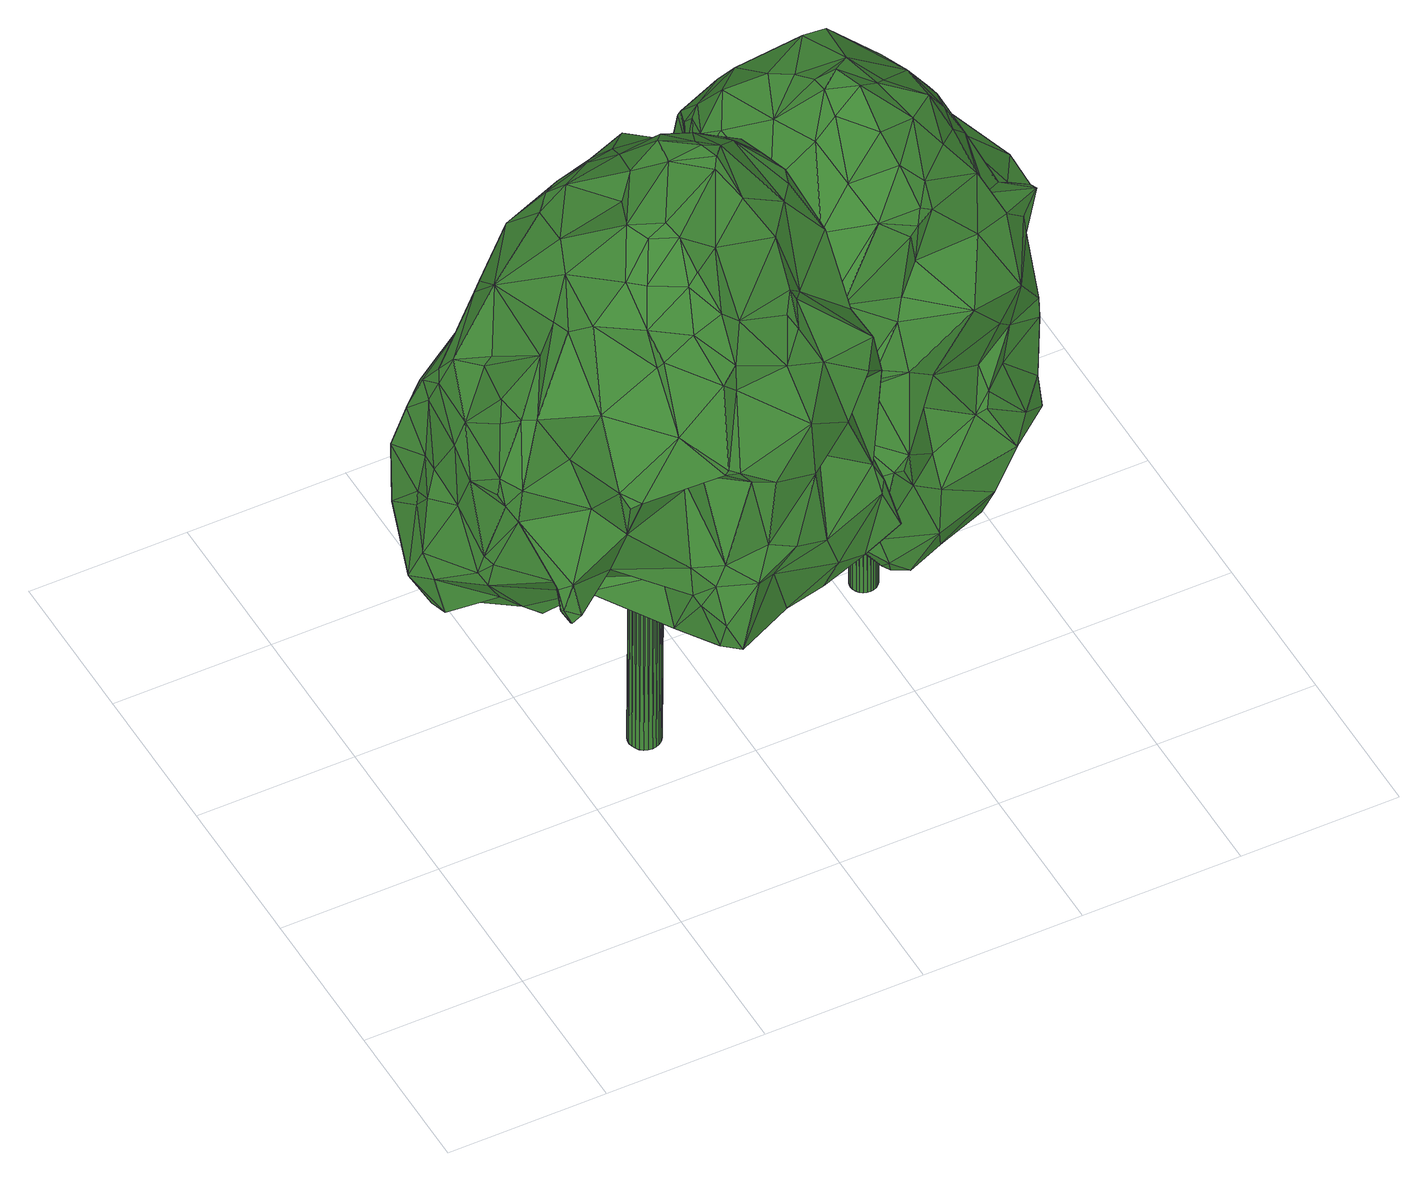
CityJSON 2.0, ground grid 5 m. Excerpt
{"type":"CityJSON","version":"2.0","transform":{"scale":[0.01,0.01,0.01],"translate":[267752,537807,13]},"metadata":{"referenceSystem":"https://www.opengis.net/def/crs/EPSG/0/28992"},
"CityObjects":{
"tree1":{"type":"SolitaryVegetationObject","attributes":{"gtid":57,"crown_width_m":12.38,"crown_median_z":26.89,"crown_r50_m":0.39,"crown_porosity":0.896,"trunk_H_m":13.32,"trunk_DBH_m":0.976,"trunk_radius_m":0.488,"trunk_base_height_m":13.57,"original_gtid":"57"},"geometry":[{"type":"Solid","lod":"3","boundaries":[[[[0,1,2]],[[3,4,5]],[[6,7,8]],[[9,10,11]],[[12,13,14]],[[15,11,16]],[[17,18,19]],[[20,21,22]],[[23,24,25]],[[26,27,28]],[[29,30,31]],[[32,33,34]],[[35,36,37]],[[38,39,40]],[[41,42,43]],[[44,45,46]],[[47,48,49]],[[50,51,52]],[[53,26,54]],[[9,55,41]],[[56,25,57]],[[24,57,25]],[[39,58,59]],[[31,60,61]],[[6,8,62]],[[63,64,65]],[[66,67,68]],[[69,70,71]],[[72,73,74]],[[6,75,7]],[[41,43,76]],[[77,78,79]],[[80,77,79]],[[81,82,83]],[[81,83,84]],[[6,85,86]],[[87,8,88]],[[83,10,84]],[[5,89,31]],[[54,43,90]],[[42,90,43]],[[91,92,93]],[[94,95,96]],[[53,97,98]],[[99,51,50]],[[76,84,9]],[[100,101,102]],[[100,102,103]],[[74,73,32]],[[5,104,89]],[[62,85,6]],[[100,105,106]],[[100,103,105]],[[107,108,109]],[[25,110,111]],[[112,113,114]],[[115,68,67]],[[33,32,73]],[[116,117,118]],[[69,119,120]],[[121,122,112]],[[123,124,125]],[[35,126,127]],[[35,127,36]],[[128,129,74]],[[130,126,35]],[[131,132,93]],[[13,118,71]],[[106,133,100]],[[84,76,28]],[[134,117,135]],[[3,30,136]],[[108,137,109]],[[115,67,138]],[[139,140,141]],[[136,4,3]],[[142,143,144]],[[142,145,143]],[[90,42,146]],[[147,148,86]],[[99,40,51]],[[76,9,41]],[[131,93,92]],[[149,150,151]],[[152,153,154]],[[155,154,153]],[[156,157,158]],[[80,91,109]],[[159,119,160]],[[91,80,161]],[[152,162,153]],[[163,164,165]],[[163,165,166]],[[116,118,13]],[[79,161,80]],[[159,46,119]],[[167,168,169]],[[34,98,32]],[[97,32,98]],[[104,127,126]],[[39,170,171]],[[85,62,86]],[[172,60,173]],[[10,16,11]],[[9,84,10]],[[99,50,83]],[[174,109,137]],[[93,132,91]],[[109,91,132]],[[110,22,175]],[[132,170,107]],[[107,170,38]],[[65,176,177]],[[9,37,36]],[[178,114,101]],[[102,101,114]],[[112,179,113]],[[15,180,11]],[[181,182,149]],[[183,27,78]],[[11,37,9]],[[30,95,94]],[[52,15,50]],[[52,51,2]],[[110,168,184]],[[169,168,110]],[[185,186,44]],[[185,44,159]],[[99,187,188]],[[189,184,168]],[[38,170,39]],[[31,89,60]],[[50,15,16]],[[50,16,83]],[[10,83,16]],[[40,39,190]],[[191,192,193]],[[194,126,130]],[[194,195,8]],[[8,195,62]],[[194,130,195]],[[196,197,198]],[[14,199,88]],[[94,42,136]],[[200,201,202]],[[203,201,200]],[[136,30,94]],[[31,30,5]],[[3,5,30]],[[83,82,99]],[[59,204,113]],[[13,172,199]],[[205,206,207]],[[208,103,209]],[[102,114,204]],[[152,140,138]],[[210,191,211]],[[58,92,212]],[[165,212,92]],[[213,214,122]],[[77,183,78]],[[141,154,155]],[[215,190,59]],[[216,124,66]],[[12,117,116]],[[175,48,111]],[[217,48,175]],[[55,4,136]],[[54,26,76]],[[28,76,26]],[[218,72,219]],[[220,219,72]],[[111,110,175]],[[202,201,221]],[[222,183,77]],[[223,224,134]],[[215,2,190]],[[20,221,225]],[[122,121,226]],[[132,107,109]],[[70,69,120]],[[78,192,79]],[[74,32,128]],[[227,24,157]],[[228,157,24]],[[19,210,229]],[[2,215,0]],[[169,206,167]],[[169,227,206]],[[112,122,179]],[[174,137,222]],[[28,183,222]],[[33,73,115]],[[210,79,191]],[[161,79,210]],[[90,146,128]],[[80,174,77]],[[80,109,174]],[[187,82,222]],[[97,90,32]],[[58,39,171]],[[211,230,34]],[[53,193,231]],[[53,231,26]],[[174,222,77]],[[12,148,232]],[[138,124,152]],[[138,67,124]],[[25,111,23]],[[203,189,201]],[[233,176,65]],[[234,235,236]],[[110,25,56]],[[169,110,56]],[[187,222,137]],[[108,187,137]],[[78,231,193]],[[47,111,48]],[[47,23,111]],[[202,20,200]],[[47,125,23]],[[225,237,149]],[[6,148,75]],[[185,159,160]],[[96,46,45]],[[99,188,40]],[[38,40,188]],[[146,94,238]],[[12,135,117]],[[12,232,135]],[[227,57,24]],[[67,66,124]],[[139,17,140]],[[62,195,239]],[[186,185,160]],[[156,207,157]],[[92,240,166]],[[20,22,184]],[[202,221,20]],[[149,237,201]],[[237,221,201]],[[241,242,134]],[[243,155,225]],[[18,210,19]],[[198,205,244]],[[8,7,14]],[[75,14,7]],[[12,14,75]],[[28,27,183]],[[13,12,116]],[[187,99,82]],[[26,231,27]],[[78,27,231]],[[40,2,51]],[[15,52,180]],[[201,168,149]],[[189,168,201]],[[187,108,188]],[[107,188,108]],[[132,131,171]],[[170,132,171]],[[157,207,227]],[[206,227,207]],[[130,239,195]],[[71,172,13]],[[140,17,229]],[[172,173,199]],[[71,70,172]],[[86,62,239]],[[221,237,225]],[[155,166,141]],[[146,238,128]],[[166,243,163]],[[144,205,207]],[[245,246,55]],[[161,240,91]],[[92,91,240]],[[214,180,1]],[[11,180,214]],[[197,143,145]],[[103,102,209]],[[217,49,48]],[[154,140,152]],[[240,161,18]],[[177,63,65]],[[52,1,180]],[[52,2,1]],[[247,226,133]],[[181,208,182]],[[21,225,155]],[[20,225,21]],[[114,113,204]],[[248,168,167]],[[249,64,63]],[[112,114,121]],[[143,205,144]],[[250,117,242]],[[90,97,54]],[[104,251,127]],[[5,251,104]],[[18,139,240]],[[162,155,153]],[[45,44,186]],[[250,242,69]],[[198,69,242]],[[210,211,229]],[[252,65,64]],[[252,64,249]],[[6,86,148]],[[59,190,39]],[[247,253,226]],[[198,241,254]],[[141,166,240]],[[4,55,246]],[[145,219,220]],[[218,219,145]],[[234,106,255]],[[193,192,78]],[[79,192,191]],[[107,38,188]],[[155,243,166]],[[207,156,144]],[[140,229,138]],[[72,68,73]],[[218,68,72]],[[177,150,168]],[[149,168,150]],[[96,238,94]],[[186,160,119]],[[253,239,35]],[[179,1,0]],[[45,186,197]],[[45,197,220]],[[255,105,176]],[[198,249,205]],[[254,249,198]],[[126,194,256]],[[106,105,255]],[[134,254,241]],[[169,57,227]],[[56,57,169]],[[228,24,23]],[[29,95,30]],[[148,147,232]],[[119,69,198]],[[5,246,251]],[[4,246,5]],[[63,167,257]],[[63,248,167]],[[258,173,60]],[[18,161,210]],[[225,149,182]],[[114,133,121]],[[128,238,220]],[[32,90,128]],[[34,230,98]],[[129,220,74]],[[157,228,158]],[[250,118,117]],[[71,118,250]],[[234,255,259]],[[13,199,14]],[[59,164,204]],[[151,181,149]],[[158,142,156]],[[218,142,158]],[[147,223,232]],[[124,216,125]],[[228,125,216]],[[228,216,158]],[[36,251,9]],[[251,245,9]],[[36,127,251]],[[20,184,200]],[[55,42,41]],[[55,136,42]],[[117,134,242]],[[216,66,158]],[[53,230,193]],[[54,76,43]],[[142,144,156]],[[47,260,125]],[[123,125,260]],[[176,259,255]],[[233,259,176]],[[164,59,58]],[[100,133,178]],[[191,193,230]],[[258,60,89]],[[34,33,261]],[[70,120,61]],[[177,168,248]],[[63,177,248]],[[196,198,244]],[[46,159,44]],[[222,82,28]],[[81,28,82]],[[262,233,224]],[[220,238,45]],[[45,238,96]],[[240,139,141]],[[215,59,113]],[[125,228,23]],[[40,190,2]],[[197,119,198]],[[186,119,197]],[[258,87,173]],[[102,263,209]],[[203,184,189]],[[200,184,203]],[[167,264,257]],[[129,128,220]],[[96,119,46]],[[96,120,119]],[[197,145,220]],[[145,142,218]],[[179,122,1]],[[214,265,11]],[[178,101,100]],[[0,215,179]],[[198,242,241]],[[31,95,29]],[[254,134,224]],[[249,254,224]],[[65,224,233]],[[89,104,256]],[[98,230,53]],[[81,84,28]],[[177,176,105]],[[177,105,103]],[[113,179,215]],[[126,256,104]],[[61,95,31]],[[61,96,95]],[[61,120,96]],[[9,245,55]],[[214,1,122]],[[226,253,35]],[[122,226,213]],[[178,133,114]],[[121,133,226]],[[172,70,60]],[[191,230,211]],[[151,103,181]],[[259,235,234]],[[233,235,259]],[[233,262,235]],[[220,72,74]],[[181,103,208]],[[147,224,223]],[[163,263,164]],[[204,164,263]],[[182,163,243]],[[182,243,225]],[[182,263,163]],[[54,97,53]],[[123,152,124]],[[66,68,218]],[[251,246,245]],[[165,92,166]],[[171,131,58]],[[204,263,102]],[[21,260,49]],[[155,260,21]],[[154,141,140]],[[49,22,21]],[[263,182,208]],[[258,89,256]],[[110,184,22]],[[206,264,167]],[[18,17,139]],[[143,197,244]],[[143,244,205]],[[196,244,197]],[[234,236,253]],[[239,253,236]],[[106,234,247]],[[86,235,262]],[[262,224,147]],[[34,261,211]],[[71,250,69]],[[14,88,8]],[[61,60,70]],[[134,135,223]],[[223,135,232]],[[94,146,42]],[[148,12,75]],[[147,86,262]],[[213,265,214]],[[103,150,177]],[[151,150,103]],[[123,260,152]],[[208,209,263]],[[205,249,264]],[[205,264,206]],[[92,58,131]],[[257,264,249]],[[257,249,63]],[[218,158,66]],[[224,65,252]],[[115,261,33]],[[115,73,68]],[[37,11,265]],[[37,265,35]],[[138,261,115]],[[49,260,47]],[[86,236,235]],[[253,247,234]],[[226,35,265]],[[226,265,213]],[[133,106,247]],[[224,252,249]],[[152,260,162]],[[162,260,155]],[[58,212,164]],[[165,164,212]],[[19,229,17]],[[138,229,261]],[[211,261,229]],[[239,236,86]],[[194,8,87]],[[175,22,217]],[[49,217,22]],[[87,88,173]],[[239,266,35]],[[35,266,130]],[[239,130,266]],[[199,173,88]],[[194,87,256]],[[258,256,87]],[[267,268,269]],[[267,269,270]],[[270,269,271]],[[270,271,272]],[[269,268,273]],[[269,273,271]],[[271,273,274]],[[271,274,272]],[[273,268,275]],[[273,275,274]],[[274,275,276]],[[274,276,272]],[[275,268,277]],[[275,277,276]],[[276,277,278]],[[276,278,272]],[[277,268,279]],[[277,279,278]],[[278,279,280]],[[278,280,272]],[[279,268,281]],[[279,281,280]],[[280,281,282]],[[280,282,272]],[[281,268,283]],[[281,283,282]],[[282,283,284]],[[282,284,272]],[[283,268,285]],[[283,285,284]],[[284,285,286]],[[284,286,272]],[[285,268,287]],[[285,287,286]],[[286,287,288]],[[286,288,272]],[[287,268,289]],[[287,289,288]],[[288,289,290]],[[288,290,272]],[[289,268,291]],[[289,291,290]],[[290,291,292]],[[290,292,272]],[[291,268,293]],[[291,293,292]],[[292,293,294]],[[292,294,272]],[[293,268,295]],[[293,295,294]],[[294,295,296]],[[294,296,272]],[[295,268,297]],[[295,297,296]],[[296,297,298]],[[296,298,272]],[[297,268,299]],[[297,299,298]],[[298,299,300]],[[298,300,272]],[[299,268,301]],[[299,301,300]],[[300,301,302]],[[300,302,272]],[[301,268,303]],[[301,303,302]],[[302,303,304]],[[302,304,272]],[[303,268,305]],[[303,305,304]],[[304,305,306]],[[304,306,272]],[[305,268,307]],[[305,307,306]],[[306,307,308]],[[306,308,272]],[[307,268,309]],[[307,309,308]],[[308,309,310]],[[308,310,272]],[[309,268,311]],[[309,311,310]],[[310,311,312]],[[310,312,272]],[[311,268,313]],[[311,313,312]],[[312,313,314]],[[312,314,272]],[[313,268,315]],[[313,315,314]],[[314,315,316]],[[314,316,272]],[[315,268,267]],[[315,267,316]],[[316,267,270]],[[316,270,272]]]]}]},
"tree2":{"type":"SolitaryVegetationObject","attributes":{"gtid":78,"crown_width_m":11.03,"crown_median_z":25.55,"crown_r50_m":0.396,"crown_porosity":0.897,"trunk_H_m":12.49,"trunk_DBH_m":0.821,"trunk_radius_m":0.411,"trunk_base_height_m":13.06,"original_gtid":"78"},"geometry":[{"type":"Solid","lod":"3","boundaries":[[[[317,318,319]],[[320,321,322]],[[323,324,325]],[[326,327,328]],[[327,329,328]],[[330,331,332]],[[333,334,335]],[[336,337,338]],[[339,340,341]],[[342,343,322]],[[344,345,346]],[[347,348,349]],[[347,349,350]],[[351,352,353]],[[354,355,356]],[[357,358,359]],[[360,361,362]],[[363,364,365]],[[363,365,366]],[[367,368,369]],[[370,371,324]],[[355,354,372]],[[373,374,375]],[[376,374,373]],[[377,378,379]],[[372,380,381]],[[381,371,370]],[[343,342,382]],[[334,383,331]],[[372,344,380]],[[384,385,386]],[[387,388,389]],[[334,330,335]],[[390,391,338]],[[392,393,394]],[[395,396,397]],[[398,399,382]],[[400,401,402]],[[341,340,403]],[[322,404,405]],[[380,406,381]],[[372,345,344]],[[382,342,407]],[[408,360,409]],[[408,409,410]],[[411,412,407]],[[341,323,339]],[[413,414,415]],[[341,403,416]],[[417,337,418]],[[339,419,340]],[[420,416,403]],[[356,421,416]],[[341,416,421]],[[406,422,423]],[[356,416,424]],[[356,424,425]],[[426,427,388]],[[428,318,408]],[[429,377,430]],[[431,432,433]],[[434,349,348]],[[396,423,435]],[[406,423,396]],[[436,355,370]],[[425,437,354]],[[323,341,438]],[[421,438,341]],[[424,439,411]],[[416,439,424]],[[440,441,358]],[[393,441,440]],[[436,370,324]],[[442,443,444]],[[322,405,342]],[[428,410,445]],[[386,385,446]],[[380,344,447]],[[360,362,448]],[[381,370,372]],[[388,449,390]],[[397,450,395]],[[368,364,363]],[[451,452,422]],[[370,355,372]],[[453,454,455]],[[456,457,458]],[[356,355,436]],[[378,459,460]],[[319,445,461]],[[462,352,351]],[[405,404,345]],[[463,329,327]],[[464,431,465]],[[321,404,322]],[[321,462,404]],[[466,367,369]],[[467,466,369]],[[404,462,351]],[[447,344,346]],[[416,420,468]],[[351,346,404]],[[345,404,346]],[[469,470,449]],[[416,468,439]],[[439,468,471]],[[472,473,474]],[[475,476,451]],[[338,427,426]],[[352,462,477]],[[478,328,479]],[[446,390,480]],[[481,482,483]],[[484,368,485]],[[485,486,484]],[[487,488,489]],[[490,434,419]],[[461,478,319]],[[491,492,493]],[[494,495,414]],[[415,414,495]],[[415,495,494]],[[323,325,395]],[[469,449,387]],[[418,496,398]],[[461,445,410]],[[490,497,498]],[[473,499,375]],[[358,500,501]],[[478,502,317]],[[427,338,337]],[[497,450,397]],[[399,335,453]],[[503,470,484]],[[449,470,503]],[[504,505,506]],[[390,426,388]],[[338,426,390]],[[362,361,432]],[[343,453,455]],[[322,455,320]],[[343,455,322]],[[371,325,324]],[[388,387,449]],[[323,450,339]],[[395,450,323]],[[449,480,390]],[[507,377,379]],[[478,326,328]],[[508,509,350]],[[490,498,508]],[[510,511,498]],[[508,512,359]],[[513,456,514]],[[478,479,502]],[[515,516,517]],[[448,464,518]],[[411,519,424]],[[520,429,521]],[[479,329,522]],[[502,479,522]],[[317,319,478]],[[523,524,491]],[[459,525,460]],[[483,361,481]],[[434,350,349]],[[499,473,526]],[[502,394,317]],[[487,401,527]],[[400,527,401]],[[528,401,487]],[[428,408,410]],[[515,517,529]],[[373,375,499]],[[393,530,525]],[[318,531,408]],[[448,409,360]],[[360,408,532]],[[510,498,533]],[[319,318,445]],[[428,445,318]],[[532,408,531]],[[534,532,531]],[[483,433,432]],[[351,353,346]],[[407,523,382]],[[412,411,471]],[[439,471,411]],[[535,536,474]],[[346,353,447]],[[447,353,352]],[[537,413,415]],[[537,415,516]],[[518,538,539]],[[540,538,430]],[[541,542,422]],[[447,529,380]],[[419,339,450]],[[419,450,497]],[[483,432,361]],[[331,383,332]],[[513,481,456]],[[442,444,543]],[[359,358,544]],[[359,544,508]],[[526,473,332]],[[545,427,337]],[[501,534,531]],[[493,546,365]],[[547,491,524]],[[485,548,549]],[[380,529,406]],[[510,533,396]],[[407,412,524]],[[550,551,552]],[[550,553,551]],[[451,406,529]],[[451,422,406]],[[447,554,515]],[[330,334,331]],[[417,555,545]],[[469,545,555]],[[529,447,515]],[[347,556,557]],[[475,415,558]],[[517,415,475]],[[559,483,558]],[[493,492,546]],[[476,481,513]],[[440,394,393]],[[340,550,403]],[[419,550,340]],[[403,550,420]],[[560,561,461]],[[504,549,505]],[[474,330,472]],[[507,430,377]],[[368,363,369]],[[366,369,363]],[[456,481,361]],[[320,477,321]],[[462,321,477]],[[535,375,454]],[[379,460,392]],[[379,378,460]],[[549,384,562]],[[549,562,503]],[[563,389,427]],[[503,386,449]],[[522,463,507]],[[503,486,549]],[[431,505,548]],[[549,548,505]],[[522,329,463]],[[327,326,540]],[[547,492,491]],[[425,354,356]],[[393,525,564]],[[393,564,544]],[[517,516,415]],[[544,509,508]],[[333,336,338]],[[527,391,446]],[[405,437,425]],[[345,437,405]],[[508,350,490]],[[407,524,523]],[[514,541,513]],[[419,497,490]],[[547,524,565]],[[431,464,432]],[[369,521,429]],[[448,362,432]],[[559,433,483]],[[499,526,566]],[[493,365,567]],[[427,545,563]],[[557,568,347]],[[348,347,568]],[[527,385,384]],[[527,384,487]],[[372,437,345]],[[503,484,486]],[[354,437,372]],[[558,494,559]],[[356,438,421]],[[569,540,560]],[[569,560,570]],[[566,571,494]],[[402,383,338]],[[382,523,398]],[[436,438,356]],[[324,438,436]],[[512,442,543]],[[460,530,392]],[[525,530,460]],[[390,446,391]],[[386,562,384]],[[388,427,389]],[[572,430,573]],[[563,387,389]],[[563,469,387]],[[366,546,492]],[[473,375,535]],[[391,400,402]],[[391,402,338]],[[360,457,361]],[[501,500,534]],[[563,545,469]],[[410,409,461]],[[552,551,547]],[[473,535,474]],[[317,501,531]],[[317,394,501]],[[414,566,494]],[[454,536,535]],[[418,337,336]],[[318,317,531]],[[527,400,391]],[[454,453,536]],[[397,533,497]],[[564,509,544]],[[386,503,562]],[[443,514,456]],[[452,513,541]],[[476,482,481]],[[475,482,476]],[[392,530,393]],[[527,446,385]],[[540,326,561]],[[338,383,334]],[[574,575,491]],[[576,558,483]],[[485,549,486]],[[556,577,521]],[[490,350,434]],[[502,522,507]],[[508,511,512]],[[512,435,442]],[[578,579,580]],[[359,512,543]],[[327,540,430]],[[343,399,453]],[[382,399,343]],[[526,528,489]],[[401,528,526]],[[502,392,394]],[[560,540,561]],[[573,430,538]],[[518,539,570]],[[556,366,557]],[[348,551,553]],[[492,568,557]],[[569,581,540]],[[570,581,569]],[[520,377,429]],[[336,582,418]],[[487,489,528]],[[515,554,516]],[[583,494,571]],[[559,494,583]],[[584,342,405]],[[423,542,435]],[[476,452,451]],[[584,407,342]],[[585,547,565]],[[420,585,565]],[[422,542,423]],[[407,519,411]],[[584,519,407]],[[474,335,330]],[[499,414,373]],[[576,483,482]],[[576,482,558]],[[332,383,401]],[[333,338,334]],[[352,554,447]],[[413,554,477]],[[352,477,554]],[[399,398,335]],[[401,383,402]],[[523,575,398]],[[584,405,519]],[[586,551,568]],[[397,396,533]],[[547,551,586]],[[587,588,466]],[[520,521,577]],[[578,347,350]],[[502,507,392]],[[456,458,443]],[[440,501,394]],[[358,501,440]],[[413,516,554]],[[570,461,409]],[[570,409,448]],[[323,438,324]],[[358,534,500]],[[475,451,517]],[[529,517,451]],[[429,589,467]],[[327,430,507]],[[463,327,507]],[[471,565,412]],[[548,367,588]],[[367,466,588]],[[386,480,449]],[[446,480,386]],[[548,485,367]],[[467,589,587]],[[448,518,570]],[[348,568,551]],[[492,547,586]],[[472,332,473]],[[488,526,489]],[[377,520,378]],[[458,358,357]],[[458,357,443]],[[347,580,556]],[[578,580,347]],[[392,507,379]],[[571,566,526]],[[488,506,583]],[[583,526,488]],[[583,571,526]],[[488,590,506]],[[357,444,443]],[[537,516,413]],[[435,510,396]],[[511,510,435]],[[511,435,512]],[[367,485,368]],[[470,591,484]],[[545,337,417]],[[376,477,374]],[[556,521,369]],[[431,588,465]],[[587,466,467]],[[534,458,532]],[[532,458,457]],[[417,364,555]],[[418,567,364]],[[418,364,417]],[[546,366,365]],[[359,543,444]],[[520,577,579]],[[520,579,378]],[[555,364,368]],[[357,359,444]],[[534,358,458]],[[572,573,589]],[[582,496,418]],[[335,496,582]],[[506,590,549]],[[504,506,549]],[[549,590,384]],[[401,526,332]],[[488,487,590]],[[384,590,487]],[[573,465,587]],[[588,587,465]],[[572,589,430]],[[429,430,589]],[[429,467,369]],[[470,469,591]],[[369,366,556]],[[484,591,368]],[[555,591,469]],[[398,575,418]],[[574,418,575]],[[574,491,567]],[[574,567,418]],[[570,539,581]],[[360,532,457]],[[361,457,456]],[[368,591,555]],[[557,366,492]],[[592,474,536]],[[592,536,453]],[[348,553,434]],[[413,376,414]],[[395,593,396]],[[455,454,594]],[[396,593,406]],[[325,593,395]],[[594,595,320]],[[320,595,374]],[[336,333,582]],[[335,582,333]],[[544,358,441]],[[544,441,393]],[[414,376,373]],[[330,332,472]],[[406,593,381]],[[371,381,593]],[[371,593,325]],[[581,538,540]],[[558,482,475]],[[513,452,476]],[[567,491,493]],[[508,498,511]],[[335,398,496]],[[589,573,587]],[[376,413,477]],[[499,566,414]],[[514,443,442]],[[448,432,464]],[[533,498,497]],[[560,461,570]],[[491,575,523]],[[558,415,494]],[[425,519,405]],[[425,424,519]],[[524,412,565]],[[364,567,365]],[[471,468,565]],[[468,420,565]],[[541,514,442]],[[477,320,374]],[[581,539,538]],[[329,479,328]],[[588,431,548]],[[464,465,596]],[[464,596,518]],[[465,573,596]],[[538,518,596]],[[538,596,573]],[[561,478,461]],[[478,561,326]],[[452,541,422]],[[350,509,597]],[[586,568,492]],[[435,542,442]],[[541,442,542]],[[579,578,597]],[[577,556,580]],[[577,580,579]],[[350,597,578]],[[559,505,433]],[[583,505,559]],[[506,505,583]],[[433,505,431]],[[579,459,378]],[[579,597,459]],[[564,597,509]],[[525,597,564]],[[459,597,525]],[[335,474,592]],[[335,592,453]],[[419,434,553]],[[419,553,550]],[[375,595,594]],[[375,374,595]],[[455,594,320]],[[454,375,594]],[[547,585,552]],[[420,550,585]],[[550,552,585]],[[598,599,600]],[[598,600,601]],[[601,600,602]],[[601,602,603]],[[600,599,604]],[[600,604,602]],[[602,604,605]],[[602,605,603]],[[604,599,606]],[[604,606,605]],[[605,606,607]],[[605,607,603]],[[606,599,608]],[[606,608,607]],[[607,608,609]],[[607,609,603]],[[608,599,610]],[[608,610,609]],[[609,610,611]],[[609,611,603]],[[610,599,612]],[[610,612,611]],[[611,612,613]],[[611,613,603]],[[612,599,614]],[[612,614,613]],[[613,614,615]],[[613,615,603]],[[614,599,616]],[[614,616,615]],[[615,616,617]],[[615,617,603]],[[616,599,618]],[[616,618,617]],[[617,618,619]],[[617,619,603]],[[618,599,620]],[[618,620,619]],[[619,620,621]],[[619,621,603]],[[620,599,622]],[[620,622,621]],[[621,622,623]],[[621,623,603]],[[622,599,624]],[[622,624,623]],[[623,624,625]],[[623,625,603]],[[624,599,626]],[[624,626,625]],[[625,626,627]],[[625,627,603]],[[626,599,628]],[[626,628,627]],[[627,628,629]],[[627,629,603]],[[628,599,630]],[[628,630,629]],[[629,630,631]],[[629,631,603]],[[630,599,632]],[[630,632,631]],[[631,632,633]],[[631,633,603]],[[632,599,634]],[[632,634,633]],[[633,634,635]],[[633,635,603]],[[634,599,636]],[[634,636,635]],[[635,636,637]],[[635,637,603]],[[636,599,638]],[[636,638,637]],[[637,638,639]],[[637,639,603]],[[638,599,640]],[[638,640,639]],[[639,640,641]],[[639,641,603]],[[640,599,642]],[[640,642,641]],[[641,642,643]],[[641,643,603]],[[642,599,644]],[[642,644,643]],[[643,644,645]],[[643,645,603]],[[644,599,646]],[[644,646,645]],[[645,646,647]],[[645,647,603]],[[646,599,598]],[[646,598,647]],[[647,598,601]],[[647,601,603]]]]}]}
},
"vertices":[
[1003,1228,1661],[938,1253,1706],[990,1278,1757],[243,591,1566],[275,647,1599],[211,740,1455],[346,1141,992],[193,1133,863],[162,1093,1081],[399,924,1747],[577,990,1891],[547,1132,1736],[187,944,804],[72,817,849],[156,1074,877],[699,1117,1844],[630,1050,1892],[1062,361,1763],[1079,445,1833],[1038,386,1806],[1296,555,1092],[1281,357,1183],[1224,310,994],[1083,162,1005],[920,164,901],[1042,174,924],[610,539,1998],[707,588,2082],[674,652,2096],[193,511,1380],[197,509,1444],[168,629,1343],[622,241,1643],[729,149,1547],[777,271,1749],[465,1117,1500],[424,1090,1560],[449,1107,1578],[1069,924,2014],[1227,1018,1852],[989,1092,1905],[447,660,1811],[312,501,1630],[453,584,1838],[251,224,1151],[283,233,1228],[254,267,1194],[1260,237,1128],[1310,219,1003],[1282,267,1148],[783,1091,1903],[874,1120,1888],[810,1127,1873],[617,423,1909],[497,519,1896],[419,688,1669],[1025,193,915],[921,168,897],[1230,756,1832],[1193,1017,1706],[168,703,1181],[178,564,1098],[392,1137,1058],[761,540,1011],[605,552,1083],[694,711,982],[846,132,1215],[863,119,1464],[803,152,1464],[186,557,987],[167,582,1022],[102,719,906],[687,227,1476],[722,156,1525],[480,193,1492],[255,1025,837],[516,722,1912],[975,696,2135],[786,550,2084],[886,526,2019],[1021,618,2069],[739,807,2020],[786,844,2086],[673,1013,1937],[555,825,1942],[371,1141,1016],[401,1106,1052],[187,935,1163],[170,947,1021],[182,747,1372],[454,390,1679],[1163,638,1973],[1292,638,1802],[1213,707,1959],[234,440,1441],[203,484,1355],[227,450,1312],[630,387,1787],[642,368,1817],[829,991,2001],[920,876,1389],[935,902,1408],[987,844,1426],[937,779,1323],[239,953,1408],[755,758,1210],[706,854,1350],[1013,902,2080],[978,819,2134],[1034,775,2131],[1185,280,933],[1186,201,956],[980,1099,1582],[1061,1058,1634],[968,957,1461],[760,139,1529],[119,766,763],[191,714,784],[130,705,775],[306,380,1101],[192,533,1085],[858,1007,1469],[776,1108,1608],[1112,337,1267],[1008,158,1396],[1041,152,1125],[239,1048,1337],[257,986,1428],[427,226,1530],[445,195,1487],[244,1073,1313],[1229,759,1960],[1110,840,2058],[853,965,1432],[354,595,792],[249,710,814],[275,527,1622],[982,788,2147],[1004,175,1579],[1097,440,1793],[1115,312,1651],[1293,354,1628],[674,119,1141],[637,187,1063],[646,157,1045],[633,194,1168],[396,467,1465],[362,873,949],[288,992,869],[1165,635,1187],[923,551,1146],[916,543,1237],[1164,259,1437],[1237,352,1475],[1254,308,1554],[1361,434,1395],[683,73,1021],[723,52,930],[776,57,1161],[247,240,1137],[267,216,1102],[1084,540,1955],[1210,382,1433],[1200,639,1543],[1236,801,1618],[1269,651,1717],[1304,510,1595],[933,337,941],[1097,476,1035],[951,313,902],[1106,903,2021],[1220,880,1922],[100,783,954],[135,820,1121],[998,731,2147],[1261,235,950],[734,781,1069],[880,611,1095],[933,920,1419],[995,1127,1599],[705,1148,1767],[954,563,1325],[1108,530,1422],[769,601,2104],[1235,480,936],[269,212,1104],[300,214,1119],[886,869,2138],[928,931,2088],[1215,603,894],[1097,1177,1750],[825,373,1921],[801,469,2011],[762,450,1988],[203,1078,1217],[237,1087,1225],[463,464,973],[439,307,1153],[441,451,936],[154,921,997],[1268,570,972],[1259,665,1016],[1285,628,1034],[1220,601,893],[1126,811,1544],[624,276,861],[775,290,818],[678,102,921],[973,715,1467],[979,799,1422],[880,371,1869],[829,297,1783],[1272,700,1730],[646,1066,1525],[707,1146,1674],[1091,1206,1702],[931,127,1173],[1312,223,1001],[701,113,1217],[677,323,1388],[453,231,1352],[1277,649,1102],[872,777,2143],[315,677,841],[423,701,922],[1244,575,1261],[639,1050,1468],[858,169,866],[853,116,1111],[991,295,1708],[736,370,1881],[659,503,1994],[251,814,907],[641,804,972],[584,900,1208],[462,850,1081],[528,919,1220],[1170,637,1187],[419,382,1335],[466,1087,1255],[1136,496,1756],[360,560,793],[311,588,818],[1296,532,1428],[616,336,1021],[354,854,1548],[324,841,1537],[623,1011,1425],[900,521,1103],[510,479,941],[254,615,859],[278,939,1497],[490,670,1048],[611,1119,1321],[364,564,791],[704,860,1187],[224,984,1322],[750,503,1016],[168,845,1197],[662,867,1166],[1260,294,1195],[822,281,1703],[411,850,973],[1125,725,1506],[742,380,931],[564,1107,1578],[441,1018,1372],[774,646,57],[725,645,57],[772,658,57],[773,629,1389],[772,641,1389],[725,628,1389],[767,670,57],[767,653,1389],[759,680,57],[759,663,1389],[749,688,57],[748,671,1389],[737,692,58],[737,676,1389],[724,694,58],[724,677,1389],[712,692,57],[711,675,1389],[700,687,57],[700,670,1389],[690,679,57],[690,662,1389],[682,669,57],[682,652,1389],[678,657,57],[677,640,1389],[676,644,57],[676,628,1389],[678,632,57],[678,615,1388],[683,620,57],[683,603,1388],[691,610,56],[691,593,1388],[701,602,56],[701,586,1388],[713,598,56],[713,581,1388],[726,596,56],[725,579,1388],[738,598,56],[738,581,1388],[750,603,56],[749,586,1388],[760,611,56],[760,594,1388],[768,621,57],[767,604,1388],[772,633,57],[772,616,1388],
[1499,348,762],[1332,332,736],[1403,338,670],[1243,1426,1579],[1235,1393,1627],[1345,1380,1714],[1639,772,1960],[1513,849,2079],[1520,739,1990],[1667,498,716],[1706,581,717],[1688,468,654],[1736,521,645],[1529,1567,1226],[1497,1543,1189],[1481,1573,1198],[1575,1380,1114],[1547,1516,1213],[1566,1437,1300],[1791,1403,1084],[1805,1399,1081],[1733,1538,1064],[1722,748,1840],[1790,820,1803],[1725,837,1953],[1571,1340,1713],[1560,1423,1618],[1203,1092,1832],[1250,1174,1896],[1169,1149,1786],[1964,713,1408],[2022,759,1516],[1957,714,1475],[1844,515,1431],[1199,1257,1735],[1142,1187,1685],[1163,1182,1745],[1413,1051,1991],[1431,965,2038],[1547,993,2046],[1342,458,1320],[1410,361,1102],[1449,436,1343],[1232,611,922],[1284,709,1092],[1278,711,1018],[1899,1023,1255],[1850,1180,1142],[1936,1163,1345],[2002,975,1234],[1761,1036,1114],[1847,1127,1068],[1845,894,1141],[1430,902,2055],[1423,828,2020],[1307,974,1931],[1256,1391,1395],[1242,1455,1464],[1250,1491,1418],[1236,1339,1415],[1865,741,841],[1943,603,952],[1929,551,885],[1242,871,1796],[1361,830,1946],[1670,1423,1561],[1538,1550,981],[1613,1461,885],[1629,1490,873],[1772,1358,916],[1998,1344,947],[2013,1417,961],[2012,1402,964],[1948,1470,928],[1695,1517,975],[1776,411,920],[1669,455,1056],[1522,380,898],[1553,688,1888],[1446,611,1777],[1578,613,1774],[1713,1372,1482],[1611,1443,1526],[1563,1592,880],[1469,1573,957],[1544,1585,939],[1794,880,1836],[1226,1277,1759],[1364,1313,1809],[1295,668,1760],[1685,1262,1739],[1240,364,825],[1325,558,820],[1281,480,717],[1723,1174,1806],[1806,1127,1722],[1218,1288,1442],[1276,1316,1369],[1366,1118,1393],[1736,991,1911],[1844,1275,1061],[1768,1263,1272],[1811,716,1713],[1823,976,1789],[1618,906,2002],[1270,600,1603],[1279,564,1611],[1582,1181,1977],[1516,1200,1964],[1958,1460,962],[1953,1426,1004],[1326,365,700],[1755,733,1009],[1826,748,834],[1450,1060,987],[1417,889,1042],[1417,1061,1012],[1881,672,1560],[1294,536,1594],[1487,943,2074],[1366,1122,1954],[1584,879,2030],[1714,1107,1880],[1523,436,989],[1521,487,1127],[1335,475,1381],[1269,471,1302],[1355,453,1344],[1351,361,676],[1698,1476,916],[1126,1090,1723],[1403,732,839],[1961,1366,855],[1619,663,1818],[1275,765,1569],[1365,631,1523],[1550,1457,1514],[1429,1464,1428],[1325,1380,1586],[1260,547,1269],[1312,500,1083],[1279,440,1155],[1812,564,1098],[1845,486,956],[1429,523,679],[1209,1322,1658],[1764,534,692],[1537,878,930],[1541,880,931],[1652,944,1180],[1690,749,1015],[1812,1004,1797],[1976,1250,977],[1953,1221,961],[1807,1066,1765],[1502,1599,1234],[1310,1561,1288],[1509,1592,1253],[1305,926,1461],[1405,760,1396],[1209,1314,1580],[1528,398,661],[1691,464,654],[1932,1440,909],[1348,674,1187],[1426,846,1354],[1404,908,1180],[1918,1159,976],[1724,1135,1053],[1784,1256,916],[1403,1447,891],[1447,1420,952],[1369,1499,938],[1758,612,1589],[1917,1181,1537],[2061,993,1423],[1985,1160,1404],[1309,1174,1181],[1359,1265,1377],[1733,1256,1278],[1616,615,1749],[1554,599,1591],[1276,1439,1290],[1393,359,1050],[1428,370,966],[1703,406,780],[1801,1277,895],[1593,1281,1053],[1499,1184,1048],[1520,1337,996],[1777,544,734],[1654,436,1492],[1775,508,1320],[1535,589,1702],[1481,541,1532],[1442,489,1499],[1372,561,1367],[1282,515,1334],[1219,1024,1617],[1260,1066,1562],[1268,978,1519],[1593,877,818],[1533,1237,1895],[1819,660,1058],[1910,850,1170],[1745,486,689],[1735,1339,1548],[1878,1149,1608],[1727,486,1097],[1416,1491,1152],[1569,1567,870],[1358,1530,941],[1230,841,1720],[1707,458,1062],[1308,349,828],[1217,424,998],[1560,593,1730],[1362,359,1056],[1404,1514,1362],[1444,1498,1367],[1357,1151,1487],[1624,838,839],[1606,821,848],[1687,597,752],[1349,568,1515],[1292,539,1591],[1357,459,1376],[1535,454,1277],[1929,1363,1013],[2029,1038,1358],[1885,1056,1565],[1606,1071,1053],[1703,1274,945],[1864,887,1695],[1935,824,1523],[1854,897,1666],[1861,759,1572],[1224,1096,1592],[1911,1194,1023],[1957,860,1193],[1994,861,1385],[1380,1061,1302],[1314,1127,1104],[1464,584,827],[1489,505,742],[1733,1328,928],[1971,1367,1002],[1716,528,1167],[1822,1038,1745],[1324,1339,1230],[1887,1230,1317],[2020,794,1501],[1660,615,824],[1430,714,826],[1345,1319,1221],[1735,740,870],[1625,841,844],[1777,1215,1413],[1745,1331,1502],[1459,894,1337],[1891,731,1199],[1950,611,1248],[1948,602,1181],[1948,645,1229],[1629,777,865],[1719,1260,1238],[1432,1262,1116],[1529,1255,1811],[1837,961,1667],[1969,836,1498],[1555,881,1003],[1588,1044,1049],[1693,765,914],[1529,1399,970],[1918,1159,981],[1478,1477,1355],[1407,721,1854],[1285,1438,1464],[1246,1457,1465],[1594,878,823],[1831,559,1244],[1616,945,6],[1575,945,6],[1615,956,6],[1612,935,1255],[1610,946,1255],[1571,935,1255],[1610,966,6],[1606,955,1255],[1604,974,6],[1600,964,1255],[1595,981,6],[1591,970,1255],[1585,985,6],[1581,974,1255],[1575,986,6],[1570,976,1255],[1564,985,6],[1560,974,1255],[1554,980,6],[1550,970,1255],[1546,974,6],[1542,964,1255],[1539,965,6],[1535,955,1255],[1535,955,6],[1531,945,1255],[1534,945,6],[1530,934,1255],[1535,934,6],[1531,924,1255],[1540,924,6],[1535,914,1255],[1546,916,6],[1542,905,1255],[1555,909,6],[1551,899,1255],[1565,905,6],[1561,895,1255],[1575,904,6],[1571,894,1255],[1586,905,6],[1582,895,1255],[1596,910,6],[1592,899,1255],[1604,916,6],[1600,906,1255],[1611,925,6],[1607,914,1255],[1615,935,6],[1611,924,1255]
]}
